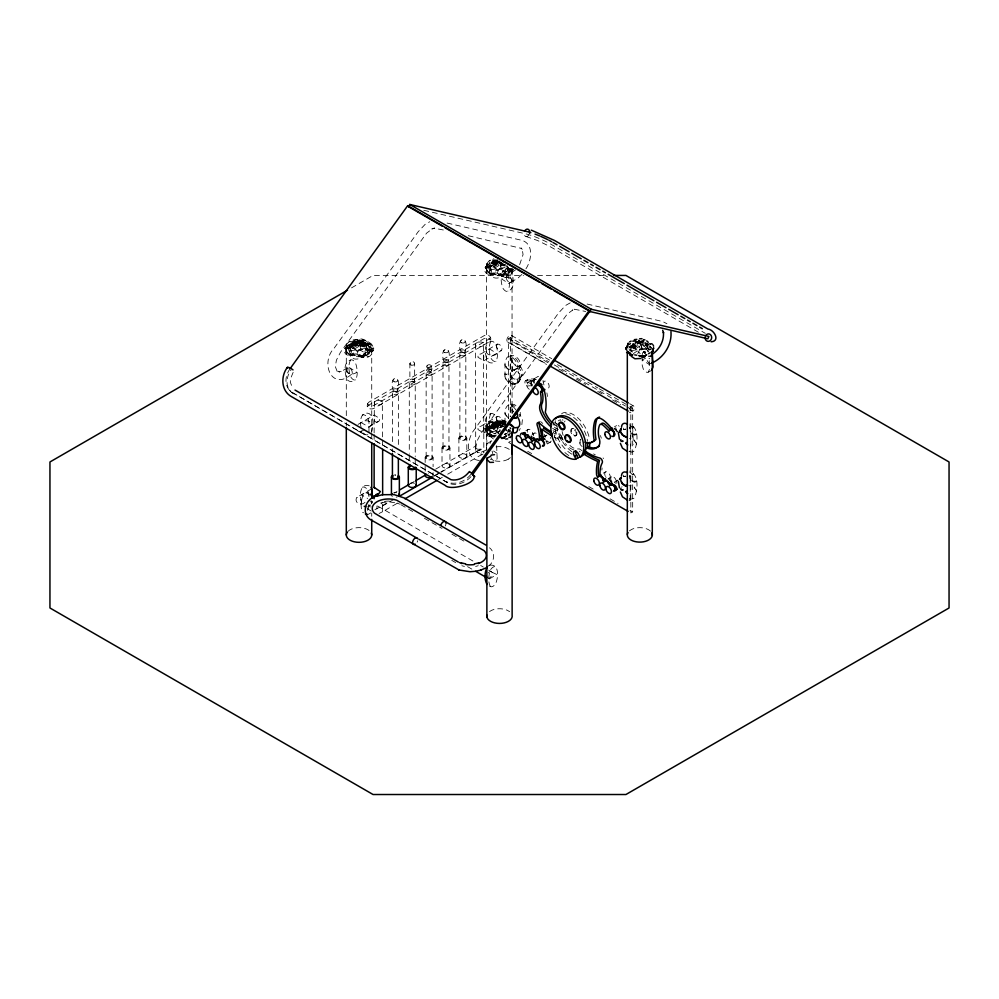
<?xml version="1.0" encoding="UTF-8"?>
<svg xmlns="http://www.w3.org/2000/svg" width="999" height="999" viewBox="0 0 999 999"><rect width="100%" height="100%" fill="white"/><g stroke="black" fill="none" stroke-linecap="round" stroke-linejoin="round"><path stroke-width="0.75" stroke-dasharray="5 3.75" d="M504.97 376.848L505.019 361.838L506.768 357.817A16.259 5.632 -43.7 0 0 507.692 356.918A11.613 2.448 -30.6 0 0 508.616 356.293L513.036 357.967A8.442 4.87 60 0 1 517.669 367.108L517.882 368.756A8.442 4.87 60 0 1 518.194 378.683L514.16 379.083L510.164 376.248L510.526 375.462L510.864 376.873M505.019 423.151L504.97 412.949L506.58 416.62L508.691 417.832M510.214 380.207L510.864 379.408A16.708 16.234 38.5 0 0 511.388 378.234L512.262 368.169L511.413 355.632A16.259 1.523 -6.3 0 0 510.864 355.544A11.613 0.699 -18.3 0 1 510.214 355.819L510.214 380.207L513.536 383.117A8.442 4.87 60 0 0 519.28 379.295L520.342 376.261L517.969 371.628L518.456 372.952M512.137 409.178L511.413 404.295A16.259 1.523 -6.3 0 0 510.864 404.208A11.613 0.699 -18.3 0 1 510.214 404.483L510.214 416.67M357.517 341.745L345.704 348.751C345.554 339.473 358.366 336.813 364.373 342.445L363.524 341.995A13.449 7.755 60.1 0 0 357.018 342.083L352.098 340.984C353.933 339.897 358.291 345.254 356.456 342.782M497.839 260.727L486.026 267.732C485.976 263.212 489.41 259.415 493.881 258.729M629.358 451.248L631.331 452.085L633.591 451.523A16.708 4.858 -45.8 0 1 634.515 450.574C637.762 442.42 639.323 428.434 629.845 423.976M629.358 498.289L631.331 499.125L633.591 498.563A16.708 4.858 -45.8 0 1 634.515 497.627C637.724 489.46 639.348 475.474 629.845 471.016M512.137 361.738L512.137 360.602M512.137 410.402L512.137 409.278L512.262 415.646M636.176 443.281L635.689 442.432M636.176 490.334L635.689 489.473M517.569 368.331C516.421 369.53 508.041 370.392 511.95 369.655M519.168 378.446L519.792 378.209A8.442 4.87 60 0 0 519.48 368.294L519.28 366.645A8.442 4.87 60 0 0 514.647 357.505L510.214 355.819M512.1 361.526L514.123 364.073L518.444 366.421C519.642 363.424 520.604 369.955 520.404 366.383C521.166 361.101 516.57 354.62 510.864 355.544L511.351 355.432M519.38 414.485C520.979 417.37 519.967 415.222 520.304 411.963M506.605 374.4C507.604 372.664 507.18 375.587 505.107 373.976M347.964 347.427C352.759 348.988 358.728 338.911 353.609 346.915C352.147 350.199 342.994 346.94 347.802 347.789M488.286 266.421C493.081 267.982 499.05 257.892 493.918 265.909C492.457 269.181 483.316 265.921 488.124 266.783M486.513 428.459L487.987 424.288L486.188 429.857L497.502 423.201A13.449 7.755 60.1 0 1 504.008 423.101L504.857 423.551C499.375 418.419 487.037 419.992 486.488 428.571C489.535 430.744 494.168 429.295 495.654 425.936C497.727 421.466 491.708 431.356 488.449 428.546L489.51 428.908L485.989 428.583L484.777 431.868L486.525 435.327L489.522 436.451L491.233 435.352L491.795 432.055L488.536 428.309A11.626 6.706 0 0 1 494.468 424.475L497.34 423.926A11.626 6.706 0 0 1 503.346 424.188M369.193 505.619L368.094 509.365A5.37 3.047 -60.7 0 1 367.32 510.526M514.198 370.479C515.709 369.742 513.748 370.442 512.1 370.392M630.456 438.861C631.68 438.486 630.681 438.324 629.382 438.736M634.715 441.321L634.228 439.997L635.689 442.457M630.456 485.901C631.68 485.526 630.681 485.377 629.382 485.789M634.677 488.336L634.228 487.05L635.689 489.498M489.985 443.519L491.033 441.096A5.37 2.922 62.7 0 1 491.77 440.884M642.182 354.695L642.657 352.809L645.816 350.936M349.076 347.39C344.043 344.917 342.545 353.246 347.103 354.957C352.098 357.255 352.872 348.376 347.902 347.827M489.398 266.383C484.365 263.898 482.854 272.228 487.425 273.938C492.42 276.248 493.194 267.357 488.224 266.82M629.832 347.702L636.026 344.23L633.653 346.341L630.781 347.128M368.968 504.383L368.444 506.293M372.252 502.372L372.365 501.461M488.386 428.933L485.976 428.596L485.239 429.52M636.313 434.677L636.301 433.541M636.313 481.718L636.301 480.594M361.576 355.806L355.369 353.783L349.625 354.857C353.072 362.038 361.313 358.803 365.934 354.82L361.463 357.48L361.014 356.568A13.449 7.755 60.1 0 0 354.508 348.926L353.658 348.401C355.394 344.081 360.651 338.536 365.372 342.669A13.449 7.755 60.1 0 1 371.878 350.299C373.439 357.929 363.249 359.353 358.029 355.694L363.823 357.255L363.986 356.243A13.449 2.86 -81.2 0 1 366.383 347.24L366.683 346.541C363.286 342.27 356.131 339.697 351.873 344.23L351.561 344.942A13.449 2.86 -81.2 0 0 349.163 353.946L349.001 354.945L352.098 354.82L349.525 354.87L346.503 351.198L349.5 354.857M495.954 262.387L495.866 260.989L491.883 263.923A13.449 2.86 -81.2 0 0 489.485 272.927L489.323 273.938L492.42 273.813L489.835 273.863L486.825 270.18L489.822 273.838M491.883 263.923L506.693 266.221A13.449 2.86 -81.2 0 0 504.308 275.237L504.133 276.236L498.351 274.688M507.904 425.586L494.53 423.514A13.449 2.86 -81.2 0 0 492.132 424.787L491.833 425.412C495.404 422.115 501.111 422.115 504.645 425.437C501.336 422.44 495.566 421.853 492.357 425.337L492.045 426.049A13.449 2.86 -81.2 0 0 489.647 435.052L489.485 436.063L492.582 435.926L490.147 435.989L494.405 439.922M515.771 409.877A8.442 4.87 60 0 0 513.036 406.63L508.616 404.957A11.613 2.448 -30.6 0 1 507.692 405.582A16.259 5.632 -43.7 0 1 506.768 406.481L505.219 409.378L504.97 412.862M367.482 403.883L368.681 402.285L483.928 335.801C488.012 332.754 493.581 338.274 489.298 341.795L374.051 408.279C370.991 410.177 365.684 408.279 367.482 403.883L369.343 405.806L374.051 405.382L489.298 338.911L490.497 337.312M367.482 406.78L368.681 405.169L483.928 338.698L488.636 338.274L490.497 340.197M358.067 424.4L374.15 415.122L379.957 418.581L379.121 421.016L366.059 428.683M483.828 360.751L501.248 350.699C503.546 348.401 500.299 343.456 497.265 344.106L478.009 355.731L478.009 357.305L483.828 360.751L483.241 359.89C484.69 357.38 483.666 351.998 479.857 354.146M483.828 433.017L501.248 422.964C503.546 420.654 500.299 415.721 497.265 416.371L478.009 427.997L478.009 429.558L483.841 432.942L483.241 432.155C484.69 429.645 483.666 424.263 479.857 426.411M417.732 540.696L417.557 541.283A3.771 2.185 -60 0 1 417.132 542.17M366.833 346.004C364.672 351.074 374.275 354.782 373.738 348.077C371.965 341.458 362.712 338.948 356.855 341.034L358.004 340.884A13.449 10.614 -24.8 0 1 366.92 343.381L371.528 344.168M647.627 345.904L648.139 349.425M355.681 343.044L354.283 345.417L349.987 347.215M362.35 355.794L365.159 352.51L370.055 351.273M496.003 262.038L494.605 264.398L490.297 266.209M502.672 274.775L505.482 271.491L510.377 270.254M488.274 429.008L491.783 432.155L491.433 434.927L490.047 436.039L486.988 432.305M496.166 424.15L494.767 426.523L490.472 428.334M643.656 342.994A11.626 6.706 0 0 1 646.365 343.781L648.314 344.792L647.514 347.802L649.362 350L647.527 347.902M510.926 268.906L510.302 270.629A11.626 6.706 0 0 1 504.37 274.45L501.486 275A11.626 6.706 0 0 1 492.782 273.951L490.834 272.939L491.633 269.93L488.111 266.883L488.374 266.184A11.626 6.706 0 0 1 494.305 262.362L497.177 261.813A11.626 6.706 0 0 1 500.212 261.713M374.126 432.867L374.375 401.923A4.558 2.635 0 0 1 376.598 400.487L379.857 400.324A4.008 2.31 0 0 1 382.267 401.536L382.642 438.536M382.642 402.784L382.405 403.421A4.558 2.635 0 0 1 380.182 404.857L376.91 405.02A4.008 2.31 0 0 1 374.513 403.808L374.126 402.56M397.003 503.421L382.33 511.888L382.642 502.285M447.689 474.188L481.031 454.957L481.031 449.175L478.109 449.263A4.008 2.31 0 0 1 475.699 448.052L475.574 343.556A4.558 2.635 0 0 1 477.784 342.108L481.056 341.945A4.008 2.31 0 0 1 483.466 343.169L483.841 452.797M483.841 344.405L483.591 345.042A4.558 2.635 0 0 1 481.381 346.491L478.109 346.653A4.008 2.31 0 0 1 475.699 345.442L475.324 344.193M475.324 446.803L475.636 446.091L475.636 451.86L440.959 471.865M502.497 263.561L502.01 264.398L501.698 263.349M520.242 428.459L519.28 430.482M521.853 424.637L522.415 419.505L520.117 414.81M504.97 365.422L504.97 364.285M630.556 350.786A13.449 2.86 -81.2 0 1 632.355 344.842L632.667 344.143M356.893 353.971L361.139 344.867M497.215 272.952L501.461 263.861M497.914 433.941L501.623 425.974M637.687 353.883L641.932 344.78M352.972 342.02C357.505 336.913 366.521 338.099 368.868 344.705L354.046 342.407A13.449 2.86 -81.2 0 0 351.648 343.681L351.348 344.305C355.744 340.047 363.099 341.583 366.158 346.616L366.471 345.979A13.449 2.86 -81.2 0 1 368.868 344.705L367.495 342.47M361.438 430.831C360.077 433.479 356.818 430.444 356.268 428.583M502.01 262.575L494.368 261.388A13.449 2.86 -81.2 0 0 491.97 262.662L491.658 263.299L496.778 260.826M519.655 264.635L523.064 254.583L522.19 249.188L522.602 249.837L521.091 247.977L521.715 248.489L467.744 235.577M525.949 268.793C531.505 260.527 534.103 244.268 522.127 240.397L445.129 222.602M293.132 372.377L290.459 378.971L290.309 382.305L292.707 388.124M635.951 345.666L634.452 348.314L635.302 348.838A13.449 7.755 60.1 0 1 640.172 353.746M370.379 343.756C368.594 342.22 366.258 347.352 367.52 344.88C363.574 348.614 373.813 355.169 372.877 347.902L371.478 352.51L366.92 343.381M506.918 265.647C506.568 268.244 512.125 272.552 512.824 268.781L511.8 271.491L510.801 270.092M371.416 432.192C373.414 426.573 374.538 417.782 369.243 413.648C360.714 410.414 359.278 422.053 361.263 427.884M636.026 345.754L634.303 348.614L633.466 348.164A13.449 7.755 60.1 0 0 629.208 347.315M362.824 341.346C360.302 342.282 358.466 340.647 357.23 341.258L356.069 341.471A13.449 10.614 -24.8 0 0 347.153 346.703L344.755 348.414M503.309 422.452L499.438 423.052L500.936 427.734L498.576 421.678L496.553 422.577A13.449 10.614 -24.8 0 0 487.637 427.822L486.638 428.546M647.814 345.329L648.301 344.68M635.789 345.154L632.966 347.802L629.158 348.326M345.167 347.902L350.661 343.032L357.679 340.522M485.077 267.407L489.935 262.675L496.753 259.74M485.651 429.008L491.146 424.138L498.164 421.628M372.527 351.361L373.276 350.424M485.477 266.895L487.475 265.697A13.449 10.614 -24.8 0 1 496.391 260.452L497.552 260.24M506.918 265.709C506.418 268.781 510.739 272.727 513.199 269.905M513.598 269.405L512.849 270.342M370.879 351.948A13.449 10.614 -24.8 0 0 361.963 349.45L360.801 349.588L358.953 341.945L361.176 349.812L360.027 350.037A13.449 10.614 -24.8 0 0 351.111 355.269L350.512 356.019C348.938 353.983 354.195 349.088 347.789 347.902L348.052 347.202A11.626 6.706 0 0 1 353.983 343.369L356.855 342.819A11.626 6.706 0 0 1 365.572 343.881L367.832 345.042A11.626 6.706 0 0 1 370.604 349.925L369.98 351.636A11.626 6.706 0 0 1 364.048 355.469L361.176 356.006A11.626 6.706 0 0 1 352.46 354.957L350.512 353.946L351.011 353.371L350.537 353.821M486.476 267.332A13.449 7.755 60.1 0 1 492.982 267.233L493.831 267.682L499.263 260.939L501.498 268.806L500.349 269.018A13.449 10.614 -24.8 0 0 491.433 274.25L490.834 275C487.962 274.313 492.657 272.053 490.846 272.814M499.488 431.393A13.449 10.614 -24.8 0 0 491.595 436.376L490.996 437.125L487.012 432.292M371.878 351.386L369.006 351.898L370.067 351.398M512.2 270.379L512.2 269.293A13.449 7.755 60.1 0 0 511.7 268.356M382.405 506.031L394.33 499.188M382.405 511.813L379.121 513.474M475.636 451.86L477.784 450.499L481.056 450.337A4.008 2.31 0 0 1 483.466 451.56L483.791 452.16M519.38 365.821C517.932 368.082 514.085 365.135 513.723 363.211L513.074 362.175M636.176 434.415C633.291 437.312 627.597 429.32 630.481 431.818M636.176 481.456C633.828 484.827 626.835 475.499 630.481 478.858M370.766 512.912L368.319 514.323M491.021 434.927L491.508 434.44L490.996 435.064L492.944 436.063A11.626 6.706 0 0 0 495.654 436.863M350.549 359.99C347.964 364.598 348.801 371.541 350.549 376.586A5.37 2.922 62.7 0 0 355.607 379.857C358.191 375.249 357.342 368.294 355.607 363.261A5.37 2.922 62.7 0 0 350.549 359.99C342.869 362.375 344.967 372.565 346.528 378.596C348.151 382.217 352.872 382.38 355.607 379.857M502.747 271.353C500.162 275.961 501.011 282.904 502.747 287.949A5.37 2.922 62.7 0 0 507.804 291.209C515.484 288.836 513.374 278.646 511.813 272.602C510.202 268.993 505.482 268.818 502.747 271.353A5.37 2.922 62.7 0 1 507.804 274.625C509.552 279.658 510.389 286.613 507.804 291.209M490.871 341.433C488.286 346.041 489.123 352.984 490.871 358.029A5.37 2.922 62.7 0 0 495.929 361.288C498.513 356.693 497.664 349.737 495.929 344.705A5.37 2.922 62.7 0 0 490.871 341.433C483.191 343.806 485.289 353.996 486.85 360.04C488.474 363.648 493.194 363.823 495.929 361.288M490.871 413.623C488.286 418.219 489.123 425.174 490.871 430.207A5.37 2.922 62.7 0 0 495.929 433.479C498.513 428.871 497.664 421.928 495.929 416.883A5.37 2.922 62.7 0 0 490.871 413.623C483.191 415.996 485.289 426.186 486.85 432.23C488.474 435.839 493.194 436.014 495.929 433.479M642.182 355.994L642.182 365.097L643.219 368.868A5.37 2.922 62.7 0 0 648.276 372.14L649.325 369.717L649.213 358.104M516.495 269.193L507.03 275.799M521.878 274.425L518.081 278.009L510.801 282.342M369.243 485.826C359.278 482.717 358.966 497.614 362.387 503.808A5.37 3.147 59.2 0 0 363.186 504.945M497.34 261.076L492.407 259.965M497.502 423.201L494.493 422.427M488.024 566.171C494.655 562.674 495.504 552.484 489.572 547.802M362.088 339.573C377.46 343.668 358.554 351.136 355.382 341.958L354.046 342.407M647.876 345.042L645.916 346.004M370.816 504.932L367.832 506.855A5.37 3.147 59.2 0 1 367.033 507.105M497.265 344.106C494.98 346.403 498.226 351.348 501.248 350.699M371.466 488.936L356.718 497.44C353.571 503.121 362.375 507.192 366.059 500.936M360.701 504.033C362.999 501.735 359.752 496.79 356.718 497.44M497.265 416.371C494.98 418.668 498.226 423.613 501.248 422.964M519.792 378.209C523.913 375.474 522.989 369.368 520.067 366.096M517.682 383.316L520.242 379.795L520.342 376.261M508.341 459.153L510.339 457.642M494.33 260.302L495.779 260.914L494.368 261.388M494.53 423.514C497.04 421.928 498.476 428.059 502.06 427.422M519.168 367.857L519.842 367.407M519.168 416.521L519.842 416.071M561.55 413.848L562.862 412.962A23.239 13.424 60 0 1 589.572 439.735M493.294 261.014L495.092 259.815M493.456 423.126C496.753 419.955 502.247 418.556 506.081 421.578M629.432 530.844L631.605 529.433A12.512 7.23 0 0 1 651.061 531.718M645.591 352.772L644.555 353.421L645.579 352.659L639.81 349.325M355.544 341.87L360.002 339.672M496.028 422.977L500.487 420.779M501.885 274.787L495.691 272.777L489.947 273.851C493.394 281.031 501.635 277.797 506.256 273.801L501.785 276.461L501.336 275.549A13.449 7.755 60.1 0 0 494.817 267.919L493.981 267.382L495.529 264.648L499.313 260.964A12.712 7.343 0 0 0 486.675 267.757A12.712 7.343 0 0 0 497.115 275.637A12.712 7.343 0 0 0 511.613 270.317M489.323 578.945L496.803 574.487L492.732 572.589L489.385 573.139M358.953 341.945L353.509 348.701L352.659 348.251A13.449 7.755 60.1 0 0 346.154 348.351M351.523 287.862L373.064 275.437L523.551 275.437M367.694 353.796L369.268 352.909M508.016 272.777L509.59 271.89M347.714 367.782L341.096 371.503L341.72 371.291L338.973 371.878L339.735 371.903L336.238 370.529L337.275 371.703L335.327 366.645L336.401 360.189L340.459 352.285L426.598 233.142L432.467 228.759L431.855 228.958L434.652 228.159L433.903 228.134L445.229 230.369M351.486 374.313C331.356 391.546 320.105 362.425 334.166 348.176L418.144 231.78L425.149 224.338L429.732 221.766M508.616 418.668L508.616 338.561L510.439 337.512L550.736 360.776M360.701 431.768L364.722 429.458M532.205 385.889A42.77 24.7 60 0 0 527.385 386.026A2.985 1.723 60 0 1 525.099 383.354A2.985 1.723 60 0 1 525.636 380.769L527.46 379.72A29.67 17.133 60 0 1 536.226 379.632M527.422 382.642L531.643 380.207M534.09 378.796L538.299 376.361A3.971 2.298 60 0 0 537.512 378.221M531.955 381.181L534.49 379.72M394.28 493.019L396.94 491.483M410.289 483.791L414.285 481.481M435.626 469.168L475.636 446.091M374.9 509.74A4.558 2.635 0 0 1 376.598 508.878L390.272 501.111M434.29 475.711L439.622 472.639M434.353 476.098L439.685 473.026M441.021 472.252L481.031 449.175M485.901 450.212L479.458 452.984L480.219 453.009L476.723 451.635L477.759 452.809L475.811 447.752L476.885 441.296L480.944 433.391L567.082 314.248L572.951 309.865L572.34 310.065L575.137 309.265L574.388 309.24L585.714 311.476M438.349 479.57L442.357 477.26M525.924 430.694L528.034 429.47M510.439 441.333L508.616 442.382L511.301 443.931M532.067 434.34L534.178 433.116M558.229 420.904L560.327 419.692A3.971 2.298 60 0 0 560.914 420.542M544.28 436.501L546.378 435.289M552.597 428.221A24.987 14.423 60 0 0 556.206 430.557L557.405 431.118L559.228 430.07L558.029 429.508A24.987 14.423 60 0 1 554.42 427.16M571.528 429.033L572.227 428.621M547.277 443.943L550.437 442.12M575.499 435.914L576.198 435.502M630.844 409.128L632.667 408.079L632.667 511.888L630.844 512.949L630.844 409.128L626.81 406.805M580.169 439.772L580.869 439.373A3.971 2.298 60 0 0 582.13 445.517M614.46 426.81L616.57 425.599M603.371 473.126L605.469 471.915M608.366 478.621L611.525 476.798M614.41 482.117L617.569 480.294M352.659 348.251L363.524 341.995M492.982 267.233L499.887 263.261M354.508 348.926L365.372 342.669M494.817 267.919L504.62 262.275M501.336 275.549L512.2 269.293M361.014 356.568L371.878 350.299M629.145 346.94L635.664 343.181M487.137 429.108L498.002 422.852M633.466 348.164L637.762 345.691M486.638 429.458A13.449 7.755 60.1 0 1 493.144 429.358L504.008 423.101M635.302 348.838L639.26 346.553M505.007 423.251C500.312 420.092 495.879 425.649 494.143 429.508L494.992 430.032L505.856 423.776M359.003 341.908L357.829 340.484M489.485 611.563L491.858 610.214A12.712 7.343 0 0 1 507.342 610.302L509.665 611.675M505.569 421.953L500.824 421.366L497.34 422.14L498.489 422.003A13.449 10.614 -24.8 0 1 505.956 423.476M368.406 343.981L362.662 345.13L357.792 343.806M647.689 344.73L645.579 344.905M518.194 378.683L517.669 379.77A8.442 4.87 60 0 1 511.925 383.591L507.692 380.781A16.708 8.879 54.1 0 1 506.768 380.444L504.97 376.948M491.033 441.096L486.85 444.006L486.238 450.149M648.276 372.14L650.873 370.804M630.232 500.112L630.232 475.162M630.232 426.498L630.531 451.298L629.894 451.573A16.708 2.498 -8.6 0 1 629.37 451.473M489.085 260.951L490.646 260.202M348.763 341.97L350.324 341.221M489.248 423.077L490.809 422.327M368.419 506.555L369.131 506.218M495.866 423.064L492.569 422.09M378.009 421.778C374.662 423.851 373.089 418.618 374.725 415.984L374.15 415.122M645.516 358.266L642.182 359.89L649.325 364.523M516.683 368.768L515.097 369.343M505.219 378.359L509.502 383.653L514.885 384.24M516.083 383.791L514.048 384.565M516.67 379.258L517.332 379.008M625.661 429.258L623.401 429.545L625.649 429.058M625.661 476.298L623.401 476.585L625.649 476.111M489.585 565.247C499.388 563.523 498.501 577.272 495.704 583.441A5.37 3.047 -60.7 0 1 490.422 586.588L487.924 585.189M570.217 302.872L565.634 305.444L558.628 312.887L474.65 429.283C467.17 437.799 464.048 459.153 479.408 460.514M508.366 270.604L504.083 272.502L502.809 275.824C506.268 281.693 516.033 269.455 510.851 271.154L512.325 270.367L509.328 270.891L510.389 270.392M368.044 351.611L362.799 354.533L362.487 356.83L363.386 357.492M511.351 404.096L514.31 404.508L517.819 407.068M510.214 404.483L514.647 406.168A8.442 4.87 60 0 1 516.108 407.629M381.019 502.797L388.561 501.748L397.54 503.134M481.031 454.957L481.381 454.882A4.558 2.635 0 0 0 483.079 454.021M491.446 273.251L495.691 272.864L500.561 274.026M366.908 344.568L360.577 344.805L356.468 342.894M351.124 354.27L355.369 353.883L360.239 355.032M645.579 344.892L647.702 344.48M491.608 435.377L497.377 435.077M633.354 353.721A13.449 10.614 -24.8 0 1 640.821 349.937L641.982 349.725L641.246 346.528L641.608 349.5L642.757 349.363A13.449 10.614 -24.8 0 1 646.74 349.563M505.444 265.085L499.225 264.473L495.866 260.989M490.172 435.989L497.377 435.177M491.458 269.618L507.217 267.195M351.136 350.637L366.895 348.201M631.93 350.537L647.702 348.114M491.62 431.743L499.5 430.532M500.362 275.137C506.743 277.472 499.175 273.988 501.885 274.925M362.487 356.83L360.951 355.394L361.563 355.931M511.188 270.929A13.449 10.614 -24.8 0 0 502.285 268.431L501.123 268.581L499.762 261.863M630.844 412.649L630.419 412.687A3.771 2.185 -60 0 1 629.445 412.125M537.512 275.437L607.317 275.437M488.299 266.308L489.41 266.333M347.977 347.315L349.088 347.352M629.195 451.236L630.531 451.298M629.195 499.9L630.531 499.962M503.146 426.236L496.953 424.001L497.589 424.937L495.929 423.126M503.146 426.161L498.276 424.912M494.243 273.976L496.266 274.288M353.921 354.995L355.944 355.294M494.405 436.101L495.879 436.326M493.768 260.914L499.925 261.875M491.97 262.662L505.444 264.76M489.485 272.927L504.308 275.237M645.354 343.943L648.314 343.856M635.376 344.043L632.142 344.218A11.626 6.706 0 0 1 634.777 343.281M632.355 344.842L635.052 345.267M353.446 341.933L368.269 344.23M351.648 343.681L366.471 345.979M351.561 344.942L366.383 347.24M349.163 353.946L363.986 356.243M493.931 423.039L506.006 424.912M492.132 424.787L505.606 426.885M492.045 426.049L500.998 427.435L498.489 422.003M489.647 435.052L495.392 435.951M502.572 420.679L506.418 422.09M423.826 210.302L526.361 234.003A19.868 2.822 24.2 0 1 551.91 244.767L705.319 333.341M587.125 304.058L662.612 321.503L666.945 323.726M526.011 236.501L537.737 240.572L550.437 246.79L698.376 332.205M635.651 434.19L634.677 434.003L634.702 434.802L630.481 432.367M635.651 481.243L634.677 481.043L634.702 481.843L630.481 479.408M397.14 503.046L399.612 504.133M573.888 449.975L570.966 448.663A15.897 9.178 60 0 1 565.384 443.568M562.874 439.41L554.108 434.927M513.723 411.875L512.1 410.189M648.988 358.379L649.675 358.716M510.564 269.93L507.042 266.87M370.242 350.936L366.72 347.889M493.144 429.358L493.993 429.807C493.181 426.198 501.123 424.575 498.838 421.878L498.314 421.59M554.033 436.975L561.7 440.746L558.079 434.952A59.715 34.478 60 0 1 552.934 432.654M371.303 494.905L366.121 492.819L361.263 494.88L367.682 498.476M369.193 500.424L372.252 502.235M498.114 262.787L502.984 264.111L496.79 261.888M511.413 335.414L551.71 358.678M629.607 403.658L633.641 405.981A3.771 2.185 -60 0 1 633.091 411.151L629.982 410.04M557.454 364.647L597.739 387.912M599.088 388.686L628.633 405.744M629.982 406.518L632.667 408.079M508.616 338.561L548.913 361.825M554.283 364.922L625.461 406.031M548.051 362.737L510.864 340.584A3.771 2.185 -60 0 0 511.575 335.527A3.771 2.185 -60 0 0 507.48 337.887A3.771 2.185 -60 0 0 508.191 342.12L547.564 364.573M558.791 368.943L566.858 373.601M576.248 379.021L585.651 384.453M597.739 391.433L603.121 394.53M612.512 399.962L620.579 404.607M507.642 341.958L546.59 364.448M527.709 451.298L531.693 453.596M588.823 486.575L594.143 489.647M610.077 498.851L618.056 503.459M630.007 510.364L632.667 511.888M290.085 368.681A19.868 15.972 -43 0 0 292.632 392.744L447.09 482.43A19.868 15.972 -43 0 0 471.016 476.61M292.632 392.744L447.09 482.43M400.836 504.682L412.637 511.488M424.425 518.294L441.458 528.134A3.771 2.185 -60 0 0 442.008 528.296M451.935 534.178L466.346 542.507M377.672 506.031L473.988 561.638M480.681 565.496L483.354 567.045M488.711 570.129L491.383 571.678M371.228 511.026L367.207 508.703A3.771 2.185 -60 0 0 370.991 506.518M467.544 566.633L472.889 569.717M451.76 560.352L455.694 562.612M499.338 268.406L505.094 271.74M359.016 349.413L364.785 352.747M493.556 451.024L497.14 453.334M629.57 424.962L632.667 427.759A11.613 8.404 46.1 0 1 633.591 427.659A16.259 8.516 49.5 0 1 634.515 427.947L636.063 430.07M629.57 472.003L632.667 474.812A11.613 8.404 46.1 0 1 633.591 474.7A16.259 8.516 49.5 0 1 634.515 474.987L636.063 477.11M581.98 450.649L579.582 448.963L575.711 448.926L572.802 447.614A15.897 9.178 60 0 1 569.905 445.429M502.809 275.824L503.708 276.473M508.791 418.593L505.631 414.685M508.079 431.218L509.502 432.317M645.854 345.03L647.489 346.441L647.177 347.153A13.449 2.86 -81.2 0 0 646.365 349.4M490.422 586.588C487.737 582.03 488.586 574.987 490.422 569.992A5.37 3.047 -60.7 0 1 495.704 566.845M496.778 261.775L497.427 262.812L495.766 261.001M505.631 366.009L506.58 367.957L510.789 370.379L507.692 369.081L505.107 365.11M289.385 390.097L290.434 391.221M508.616 429.333L509.952 430.819A2.473 1.948 -24.8 0 1 508.354 429.682M645.029 344.318L646.965 346.516L647.277 345.891A13.449 2.86 -81.2 0 1 648.089 344.667M562.287 437.949L559.902 433.903A59.715 34.478 60 0 1 553.034 430.669M648.838 345.716L650.674 349.7M641.321 346.241L642.757 349.363M638.948 345.866L640.821 349.937M628.958 348.776L630.182 351.436M498.851 261.001L502.285 268.431M496.391 260.452L500.349 269.018M487.475 265.697L491.433 274.25M509.752 429.57L510.976 432.217M496.553 422.577L500.511 431.143M487.637 427.822L491.595 436.376M358.004 340.884L361.963 349.45M356.069 341.471L360.027 350.037M347.153 346.703L351.111 355.269M513.074 410.839L513.498 411.788M485.714 429.82L486.188 430.931M345.229 348.713L345.704 349.825M372.352 345.042L372.789 346.303M496.653 445.641L497.14 458.541L496.091 460.964A5.37 2.922 62.7 0 1 494.48 461.063M600.561 435.539L600.761 436.526A10.015 5.782 60 0 1 601.298 438.211M557.005 427.909L557.405 431.118M369.193 495.229L368.094 492.782A5.37 3.047 -60.7 0 0 362.812 495.916C360.976 500.911 360.139 507.954 362.812 512.512A5.37 3.047 -60.7 0 0 363.586 512.749M623.601 428.134L623.713 429.47M623.601 475.174L623.713 476.511M382.642 505.394L382.267 504.145A4.008 2.31 0 0 0 380.856 503.196M496.028 423.114L496.116 424.5M355.544 342.008L355.632 343.394M501.86 425.462L502.185 426.523L502.847 421.491A16.821 3.571 -81.2 0 0 499.5 423.788M361.376 344.355L361.7 345.417L362.362 340.384A16.821 3.571 -81.2 0 0 359.016 342.682A16.821 13.274 -24.8 0 0 346.591 349.463L346.191 349.962A2.473 1.948 -24.8 0 0 346.953 353.134A2.473 1.948 -24.8 0 0 350.249 350.774M632.667 426.723L633.366 444.243M636.313 442.944L636.313 444.355M636.313 489.997L636.313 491.408M512.137 370.005L512.137 371.416M512.05 269.967L512.05 413.424M510.439 337.512L510.439 416.533M504.97 373.688L504.97 375.1M504.97 422.352L504.97 423.776M486.875 431.418L486.875 450.124M486.625 268.394L486.625 449.275M466.82 438.324A3.971 2.298 0 0 1 460.639 440.072A3.971 2.298 0 0 1 461.101 436.101A3.971 2.298 0 0 1 466.82 438.324L466.82 456.168A3.971 2.298 0 0 1 460.639 457.917A3.971 2.298 0 0 1 461.101 453.946A3.971 2.298 0 0 1 466.82 456.168M465.821 354.245A2.985 1.723 0 0 1 461.163 355.519A2.985 1.723 0 0 1 461.575 352.56A2.985 1.723 0 0 1 465.821 354.245L465.821 438.299A2.985 1.723 0 0 1 461.163 439.585A2.985 1.723 0 0 1 461.575 436.613A2.985 1.723 0 0 1 465.821 438.299M465.234 351.223A2.385 1.374 0 0 0 461.663 350.025A2.385 1.374 0 0 0 461.663 352.41A2.385 1.374 0 0 0 465.234 351.223C469.767 335.464 455.944 335.452 460.477 351.211M459.89 353.971L459.89 438.024M458.891 438.012L458.891 455.856M449.95 448.052A3.971 2.298 0 0 1 443.768 449.8A3.971 2.298 0 0 1 444.243 445.841A3.971 2.298 0 0 1 449.95 448.052L449.95 465.896A3.971 2.298 0 0 1 443.768 467.644A3.971 2.298 0 0 1 444.243 463.673A3.971 2.298 0 0 1 449.95 465.896M448.963 363.973A2.985 1.723 0 0 1 444.293 365.259A2.985 1.723 0 0 1 444.705 362.287A2.985 1.723 0 0 1 448.963 363.973L448.963 448.027A2.985 1.723 0 0 1 444.293 449.313A2.985 1.723 0 0 1 444.705 446.341A2.985 1.723 0 0 1 448.963 448.027M448.376 360.951A2.385 1.374 0 0 0 444.792 359.752A2.385 1.374 0 0 0 444.792 362.137A2.385 1.374 0 0 0 448.376 360.951C452.897 345.192 439.085 345.179 443.606 360.951M443.019 363.698L443.019 447.752M442.02 447.739L442.02 465.584M433.091 457.779A3.971 2.298 0 0 1 426.91 459.528A3.971 2.298 0 0 1 427.372 455.569A3.971 2.298 0 0 1 433.091 457.779L433.091 466.695M433.091 472.652L433.091 475.624A3.971 2.298 0 0 0 428.359 473.214M432.092 373.701A2.985 1.723 0 0 1 427.435 374.987A2.985 1.723 0 0 1 427.847 372.015A2.985 1.723 0 0 1 432.092 373.701L432.092 457.767A2.985 1.723 0 0 1 427.435 459.041A2.985 1.723 0 0 1 427.847 456.068A2.985 1.723 0 0 1 432.092 457.767M431.506 370.679A2.385 1.374 0 0 0 427.934 369.48A2.385 1.374 0 0 0 427.934 371.865A2.385 1.374 0 0 0 431.506 370.679C434.49 362.712 423.751 362.712 426.735 370.679M426.148 373.426L426.148 457.492M425.162 457.467L425.162 472.34M415.234 383.429A2.985 1.723 0 0 1 410.564 384.715A2.985 1.723 0 0 1 410.976 381.743A2.985 1.723 0 0 1 415.234 383.429L415.234 456.593M415.234 458.154L415.234 464.373M414.647 380.407A2.385 1.374 0 0 0 411.064 379.208A2.385 1.374 0 0 0 411.064 381.593A2.385 1.374 0 0 0 414.647 380.407L414.647 363.861C414.747 360.789 409.765 360.789 409.877 363.861L409.877 380.407M409.29 383.154L409.29 453.209M409.29 454.757L409.29 462.549M398.364 393.156A2.985 1.723 0 0 1 393.706 394.443A2.985 1.723 0 0 1 394.118 391.471A2.985 1.723 0 0 1 398.364 393.156L398.364 447.639M397.777 390.134A2.385 1.374 0 0 0 394.205 388.936A2.385 1.374 0 0 0 394.193 391.321A2.385 1.374 0 0 0 397.777 390.134C402.297 374.375 388.486 374.363 393.007 390.134M392.42 392.882L392.42 442.694M392.42 448.926L392.42 452.035M382.642 440.097L382.642 446.316M376.935 505.906L376.935 508.803M374.126 434.428L374.126 442.232M371.728 349.425L371.728 432.067M371.728 433.628L371.728 441.421M371.728 500.674L371.728 503.796M371.728 513.149L371.728 516.271M368.968 432.205L368.968 421.803L367.832 418.069A5.37 3.147 59.2 0 0 362.387 415.022M368.968 496.59L367.832 490.259A5.37 3.147 59.2 0 0 362.387 487.212M346.303 349.413L346.303 416.458M346.303 422.702L346.303 425.811M494.517 437.275A12.712 7.343 0 0 1 489.485 425.999L491.858 424.662A12.712 7.343 0 0 1 504.483 423.776M348.014 531.306A12.712 7.343 0 0 1 359.028 527.634A12.712 7.343 0 0 1 370.03 531.306M508.316 459.153A12.712 7.343 0 0 1 490.347 459.153M496.053 446.878A12.712 7.343 0 0 1 510.352 450.299M563.099 440.122A15.897 9.178 60 0 1 560.302 432.617M611.713 482.192A27.223 15.722 60 0 1 610.426 481.393M601.885 470.067A32.805 18.944 60 0 1 602.097 467.994M603.084 457.954A2.985 1.723 60 0 1 603.546 458.566M595.242 454.732A59.715 34.478 60 0 1 593.518 453.921M563.186 435.339A15.897 9.178 60 0 1 562.125 431.568M544.567 434.353A48.489 27.997 60 0 1 544.78 437.125M542.769 423.414A59.715 34.478 60 0 1 541.096 421.94A2.985 1.723 60 0 0 540.546 421.653M546.89 392.907A48.701 28.122 60 0 1 547.464 396.503M527.46 379.72A2.985 1.723 60 0 0 526.923 382.305A2.985 1.723 60 0 0 529.208 384.965A42.77 24.7 60 0 1 532.042 384.74M557.542 424.375A18.719 10.802 60 0 1 555.057 422.49M525.636 380.769A29.67 17.133 60 0 1 534.403 380.694M556.98 426.186A18.719 10.802 60 0 1 553.234 423.551M650.736 363.624A3.771 2.185 60 0 1 646.728 358.641M491.97 451.061A3.771 2.185 60 0 1 492.757 453.696M528.758 235.127A3.759 2.71 -74.4 0 1 525.674 236.388A3.759 2.71 -74.4 0 1 524.088 233.279M293.681 393.868A19.868 15.972 -43 0 1 291.134 369.805M470.816 474.488A19.868 15.972 -43 0 1 446.041 481.306M493.556 460.614A5.37 2.922 62.7 0 1 491.033 457.692M643.219 352.272A5.37 2.922 62.7 0 1 645.754 352.622M367.782 348.064A2.473 1.948 -24.8 0 0 371.079 349.425A2.473 1.948 -24.8 0 0 371.853 346.016L371.441 345.642A16.821 13.274 -24.8 0 0 359.016 342.682A16.821 9.703 60.1 0 0 349.937 342.295L349.638 342.557A2.473 1.424 60.1 0 0 350.199 346.178A2.473 1.424 60.1 0 0 352.61 345.704M359.016 342.682A16.821 9.703 60.1 0 1 368.094 352.809L368.394 353.409A2.473 1.424 60.1 0 1 367.832 356.381A2.473 1.424 60.1 0 1 365.422 353.122M490.734 431.88A2.473 1.948 -24.8 0 1 487.437 434.24A2.473 1.948 -24.8 0 1 486.663 431.081L487.075 430.569A16.821 13.274 -24.8 0 1 504.545 423.688M503.184 426.598A16.821 9.703 60.1 0 0 490.422 423.401L490.122 423.663A2.473 1.424 60.1 0 0 490.684 427.285A2.473 1.424 60.1 0 0 493.094 426.823M507.255 431.605A16.821 9.703 60.1 0 1 507.942 432.742M494.992 430.032A13.449 7.755 60.1 0 1 498.576 433.291M508.254 431.268A13.449 10.614 -24.8 0 1 509.103 431.618M505.969 434.79A2.473 1.424 60.1 0 1 505.906 434.24M505.069 434.278A13.449 2.86 -81.2 0 1 505.294 433.304M650.287 346.416A11.626 6.706 0 0 1 651.236 348.089M645.379 353.084A13.449 2.86 -81.2 0 1 645.616 352.11M633.403 345.617A2.473 1.424 60.1 0 1 630.794 345.854M647.652 343.706A13.449 7.755 60.1 0 1 648.376 344.368M649.762 345.841A13.449 7.755 60.1 0 1 651.623 348.376M629.195 347.552A16.821 13.274 -24.8 0 1 631.268 345.954M632.379 345.242A16.821 13.274 -24.8 0 1 635.988 343.556M644.855 342.495A16.821 13.274 -24.8 0 1 646.066 342.682M650.349 349.65A2.473 1.948 -24.8 0 1 648.576 347.977M645.242 347.24A16.821 9.703 60.1 0 1 646.84 349.313M629.37 428.833A16.259 15.672 24.3 0 1 629.894 427.722A11.613 10.14 40.1 0 1 630.531 426.91M629.37 477.51A16.259 15.672 24.3 0 1 629.894 476.386A11.613 10.14 40.1 0 1 630.531 475.586M629.894 500.249A16.708 2.498 -8.6 0 1 629.37 500.137M629.445 409.041A3.771 2.185 -60 0 1 633.641 405.981M527.36 432.23A3.971 2.298 60 0 1 529.632 429.445A3.971 2.298 60 0 1 532.867 434.453M533.503 435.876A3.971 2.298 60 0 1 536.875 433.778M551.136 441.058A3.971 2.298 60 0 1 547.052 440.759M545.604 437.15A3.971 2.298 60 0 1 546.952 435.089M550.349 437.487A3.971 2.298 60 0 1 550.811 438.424M546.603 440.846A3.971 2.298 60 0 1 546.915 443.494M545.916 440.721A2.985 1.723 60 0 1 546.291 442.12M532.23 384.765A2.985 1.723 60 0 1 531.793 381.343A2.985 1.723 60 0 1 534.465 381.968M529.295 389.31A3.971 2.298 60 0 1 526.96 383.029A3.971 2.298 60 0 1 531.83 385.976M532.117 385.602A3.971 2.298 60 0 1 531.006 380.881A3.971 2.298 60 0 1 534.365 381.019M534.165 383.429A3.971 2.298 60 0 1 533.653 379.22A3.971 2.298 60 0 1 536.788 379.458M543.019 380.444A3.971 2.298 60 0 1 543.056 382.13M534.39 382.629A2.985 1.723 60 0 1 535.914 379.682M543.98 384.965A3.971 2.298 60 0 1 545.604 381.106A3.971 2.298 60 0 1 549.188 386.226A3.971 2.298 60 0 1 545.704 387.437M568.868 455.544A23.239 13.424 60 0 1 564.635 452.297M560.726 447.989A23.239 13.424 60 0 1 553.409 431.955M553.096 425.199A23.239 13.424 60 0 1 553.683 422.29M579.445 451.136A3.971 2.298 60 0 1 580.082 451.923M614.323 428.171A3.971 2.298 60 0 1 617.082 432.105M617.919 431.78A3.971 2.298 60 0 1 615.871 426.66A3.971 2.298 60 0 1 619.268 426.261M614.185 428.908A2.985 1.723 60 0 1 615.259 429.745M615.721 430.357A2.985 1.723 60 0 1 616.096 431.031M607.892 479.033A3.971 2.298 60 0 1 611.75 482.367M612.2 482.28A3.971 2.298 60 0 1 611.088 477.235A3.971 2.298 60 0 1 614.909 478.159A3.971 2.298 60 0 1 616.008 483.204M609.14 480.119A2.985 1.723 60 0 1 610.214 480.944M610.689 481.555A2.985 1.723 60 0 1 611.063 482.242M605.094 475.611A3.971 2.298 60 0 1 606.256 471.703A3.971 2.298 60 0 1 610.114 475.674A3.971 2.298 60 0 1 608.279 478.896M606.143 477.385A3.971 2.298 60 0 1 605.544 476.548M614.597 482.579A3.971 2.298 60 0 1 616.058 483.379M616.895 483.054A3.971 2.298 60 0 1 616.87 481.356M617.132 480.719A3.971 2.298 60 0 1 618.144 480.094M622.052 486.7A3.971 2.298 60 0 1 621.615 487.125M571.928 454.183A23.239 13.424 60 0 1 555.407 420.704M565.696 413.761A23.239 13.424 60 0 1 587.462 440.946M571.89 451.66A23.239 13.424 60 0 1 557.405 428.833M557.18 427.497A23.239 13.424 60 0 1 556.942 423.651M565.034 420.954A3.971 2.298 60 0 1 564.31 421.99M582.155 446.453A3.971 2.298 60 0 1 579.432 442.482A3.971 2.298 60 0 1 580.744 439.597M575.948 432.255A3.971 2.298 60 0 1 573.751 435.839A3.971 2.298 60 0 1 570.866 429.832A3.971 2.298 60 0 1 575.499 431.318M577.022 433.691A3.971 2.298 60 0 1 574.213 435.302A3.971 2.298 60 0 1 571.403 430.444A3.971 2.298 60 0 1 574.213 428.821M574.937 429.345A3.971 2.298 60 0 1 575.624 430.07M576.648 431.843A3.971 2.298 60 0 1 576.923 432.792M562.649 419.543A3.971 2.298 60 0 1 562.924 420.492M367.832 434.665A5.37 3.147 59.2 0 1 362.387 431.618M410.514 483.141A3.971 2.298 0 0 1 414.473 483.291M394.855 475.387A2.985 1.723 0 0 1 395.629 475.362M394.63 474.825A3.971 2.298 0 0 1 395.666 474.787M397.14 496.99A3.971 2.298 0 0 1 396.153 497.177M392.395 496.428A3.971 2.298 0 0 1 391.82 495.929M393.643 492.869A3.971 2.298 0 0 1 396.678 492.757M490.571 269.755A2.473 1.948 -24.8 0 1 487.275 272.128A2.473 1.948 -24.8 0 1 486.501 268.956L486.913 268.456A16.821 13.274 -24.8 0 1 499.338 261.663A16.821 9.703 60.1 0 0 498.401 261.164M497.465 260.751A16.821 9.703 60.1 0 0 490.247 261.288L489.96 261.551A2.473 1.424 60.1 0 0 490.521 265.16A2.473 1.424 60.1 0 0 492.932 264.698M500.262 262.25A16.821 9.703 60.1 0 1 508.416 271.79L508.716 272.402A2.473 1.424 60.1 0 1 508.154 275.362A2.473 1.424 60.1 0 1 505.744 272.115M511.101 268.531A2.473 1.948 -24.8 0 1 508.104 267.058M370.991 502.16A3.771 2.185 -60 0 1 371.678 503.146M488.161 573.039A3.771 2.185 -60 0 1 492.157 573.401A3.771 2.185 -60 0 1 488.161 578.384M384.328 501.398A16.321 9.428 0 0 1 392.782 501.398M478.196 565.709A16.321 9.428 0 0 1 475.611 566.396M464.46 566.396A16.321 9.428 0 0 1 461.875 565.709M445.916 524.163A3.771 2.185 -60 0 1 445.229 525.949M372.365 424.138L368.968 426.998L361.263 422.689C364.348 419.48 370.329 420.342 372.365 424.138M346.616 344.792L346.029 347.352L347.49 343.194L346.628 344.792M486.938 263.773L486.351 266.333L487.812 262.175L486.95 263.773M345.916 369.817C346.191 374.263 353.758 375.324 356.655 372.227L349.5 367.607L345.916 369.817M486.238 351.261C486.513 355.706 494.08 356.768 496.978 353.671L489.822 349.051L486.238 351.261M512.599 280.869L508.853 283.591L501.698 278.971C504.882 276.024 510.926 276.835 512.599 280.869M486.238 423.439C486.513 427.897 494.08 428.946 496.978 425.861L489.822 421.241L486.238 423.439M348.014 345.741L346.74 347.515A12.712 7.343 0 0 0 361.213 356.643A12.712 7.343 0 0 0 369.443 345.217A12.712 7.343 0 0 0 348.014 345.741M505.644 433.616L504.233 434.528L508.528 432.717L505.644 433.616M497.365 259.902L495.866 260.851L497.365 259.902M509.24 431.293L507.892 430.244L509.24 431.293M630.269 348.663L632.242 352.085L630.269 348.688M633.591 427.659L633.104 426.973L633.591 427.659M633.591 474.7L633.104 474.013L633.591 474.7M629.894 427.709L629.407 427.023L629.894 427.722M629.894 476.373L629.407 475.686L629.894 476.386M486.026 268.806L485.564 267.682L486.001 268.818M346.94 369.505A3.771 2.185 60 0 0 350.936 374.488A3.771 2.185 60 0 0 350.936 369.143A3.771 2.185 60 0 0 346.94 369.505M506.243 277.535A3.771 2.185 60 0 0 510.252 282.517A3.771 2.185 60 0 0 510.252 277.173A3.771 2.185 60 0 0 506.243 277.535M461.663 342.844A2.385 1.374 0 0 0 465.234 341.646A2.385 1.374 0 0 0 461.663 340.459A2.385 1.374 0 0 0 461.663 342.844M427.934 368.044A2.385 1.374 0 0 0 431.506 366.858A2.385 1.374 0 0 0 427.934 365.659A2.385 1.374 0 0 0 427.934 368.044M411.064 365.047A2.385 1.374 0 0 0 414.647 363.861A2.385 1.374 0 0 0 411.064 362.662A2.385 1.374 0 0 0 411.064 365.047M444.792 352.572A2.385 1.374 0 0 0 448.376 351.373A2.385 1.374 0 0 0 444.792 350.187A2.385 1.374 0 0 0 444.792 352.572M394.193 381.755A2.385 1.374 0 0 0 397.777 380.557A2.385 1.374 0 0 0 394.205 379.37A2.385 1.374 0 0 0 394.193 381.755"/><path stroke-width="1.5" d="M587.749 447.34L587.774 446.541L588.686 446.94A24.987 14.423 60 0 0 599.425 445.991M620.903 429.183C618.706 434.34 627.572 438.349 627.035 437.225L622.315 435.015L621.366 433.067M620.903 477.859L620.404 479.532L622.315 483.678C632.28 488.461 621.965 485.989 621.366 481.743M517.407 413.848A8.442 4.87 60 0 1 517.669 415.771L516.645 417.857L511.95 418.319M622.34 441.458C624.462 439.985 621.041 442.982 620.516 440.159L620.916 439.685M622.34 490.134C625.162 489.023 619.467 491.396 620.916 488.349M626.598 443.931L626.261 442.52L625.799 443.169L627.747 444.967M626.598 492.594L626.261 491.183L625.799 491.833L627.747 493.631M626.885 347.377L625.973 347.814L626.885 347.377L628.296 343.094L626.498 348.663M618.344 432.792L619.455 439.21M618.344 481.456L619.455 487.887M644.78 356.156L644.617 357.167L638.836 355.594L643.281 356.78M372.265 496.84L372.252 490.147L370.929 487.312M485.876 575.611L486.825 577.547M374.725 488.236L374.15 487.387L380.332 491.52L379.121 493.281L372.752 497.077M440.859 525.237L441.034 524.65A3.771 2.185 -60 0 1 444.031 521.478A3.771 2.185 -60 0 1 446.016 523.314M620.429 430.394L620.941 429.645M620.429 479.058L620.941 478.309M511.963 433.616L513.361 429.008L512.499 432.48L511.013 433.279L512.812 432.33L512.362 431.418M442.357 226.211L408.741 206.805L409.79 204.483L527.41 231.668A19.868 2.822 24.2 0 1 530.856 232.63M290.085 368.681L407.704 205.682L589.21 310.477L471.59 473.476L472.639 474.6L591.296 309.265L708.915 336.463L707.866 338.786L590.247 311.601L553.946 290.647M512.275 434.627L510.152 437.612M652.584 353.421L650.461 356.418M601.248 424.463L601.885 423.276A4.808 2.772 60 0 1 604.957 424.2A42.77 24.7 60 0 1 611.063 430.357M287.325 367.445C280.669 376.123 281.006 390.709 291.283 396.528L445.03 485.289C450.999 491.795 480.731 482.18 472.689 474.225C471.615 473.289 470.591 472.265 469.38 471.528C465.222 477.147 458.179 481.093 451.061 479.72L295.017 390.072M487.15 567.107C484.527 572.152 484.178 579.632 487.087 584.49M347.427 532.105L346.74 533.066A12.712 7.343 0 0 0 359.003 542.32A12.712 7.343 0 0 0 371.303 533.079M627.347 347.365L627.959 346.616M631.917 355.182L631.306 355.931L627.31 351.111L630.381 354.857L632.891 354.732L629.795 354.857L629.957 353.858A13.449 2.86 -81.2 0 1 630.144 352.809M651.922 363.174L653.009 361.276M651.723 370.13L653.071 366.933L652.297 353.521M637.287 343.931L640.247 341.596L643.031 341.071M631.268 354.146L630.319 354.782M575.923 459.103L574.587 456.356A3.971 2.298 60 0 1 574.275 451.311A3.971 2.298 60 0 1 578.496 454.033L580.044 457.205L581.256 456.193A23.239 13.424 60 0 0 570.704 421.491A23.239 13.424 60 0 0 551.036 431.381A23.239 13.424 60 0 0 575.049 459.328L578.021 457.892L576.698 455.132A3.971 2.298 60 0 1 575.786 450.799M637.924 343.231L639.797 341.82L643.256 342.994M629.407 344.33L630.406 343.606M474.862 476.548L472.989 475.124M652.11 354.258C659.44 349.65 664.198 340.996 663.411 332.317L663.548 332.967L662.674 330.307M503.121 437.887L506.418 435.926L501.948 438.586L501.498 437.674M642.369 342.57L639.797 341.883L643.618 341.258M347.49 290.197L49.95 461.975L49.95 607.979L373.064 794.517L625.936 794.517L949.05 607.979L949.05 461.975L625.936 275.437L613.523 275.437M399.612 489.947L408.953 484.552M415.621 480.706L426.286 474.55M399.675 496.103L433.017 476.873M508.179 434.902L509.752 434.016M648.488 353.708L650.074 352.809M405.007 498.813L437.013 480.344M487.3 458.129L490.809 456.106M652.447 362.774C664.048 357.342 672.127 344.443 670.941 331.568M542.994 439.535A48.489 27.997 60 0 0 541.87 429.67L541.745 429.108A111.988 64.66 60 0 0 550.511 434.952L552.347 433.891A111.988 64.66 60 0 1 543.581 428.059L543.693 428.608M574.587 456.356L576.698 455.132M580.044 457.205L583.366 454.982A23.239 13.424 60 0 0 578.096 425.799A23.239 13.424 60 0 0 555.456 418.806M635.401 342.257L639.847 341.833L638.623 340.397M629.57 341.883L631.118 341.121M377.672 495.891C365.097 497.427 359.915 515.197 372.49 520.754L459.153 570.042M480.919 570.042L485.989 567.882M378.009 494.043L376.136 494.455M494.542 454.682L491.133 455.082M516.683 417.445L515.097 418.007M517.569 416.995L517.882 417.42A8.442 4.87 60 0 1 518.194 427.347L514.473 427.859L512.837 426.148M640.946 358.466L634.889 358.766L631.393 356.368M493.494 462.3L489.885 462.412L486.875 459.378M577.16 458.104L578.021 457.892M382.717 494.692L394.193 494.642L404.37 498.002L486.101 545.179M475.874 571.253L470.042 571.728L458.753 569.954M377.272 495.991L382.917 494.642M474.475 563.886L479.021 562.799M481.318 569.954L475.674 571.303L486.263 577.434M504.308 438.361L498.513 436.8M634.353 339.648L636.863 339.373M507.717 438.873L505.606 439.036M711.138 341.795C720.516 341.233 714.21 329.72 707.929 329.033L554.433 240.422L531.293 230.157M643.368 356.805L642.345 356.144M503.059 437.999L500.524 437.275M636.363 341.933L639.747 341.858M511.9 426.473L510.526 424.125L510.064 424.775L512.012 425.274M510.164 424.925L510.876 424.875M639.622 338.798L641.995 338.686M367.495 514.423L365.309 513.911M634.715 354.895L636.738 355.207M643.431 339.598L644.917 339.922M365.784 506.768L364.21 506.268M461.451 562.899L465.596 563.886M627.572 451.585L622.464 448.126L620.354 443.319M627.572 500.262L622.464 496.803L620.354 491.983M651.173 343.668L652.322 344.081M459.503 562.549L461.875 563.598M627.447 424.113L626.111 423.489A8.442 4.87 60 0 0 621.478 427.285M627.447 472.777L626.111 472.152A8.442 4.87 60 0 0 621.478 475.949M552.959 242.445L556.992 244.767M559.69 246.328L569.105 251.76M571.803 253.321L581.218 258.753M583.916 260.314L587.949 262.637M590.646 264.198L593.331 265.746M596.028 267.295L600.062 269.63M602.747 271.191L605.444 272.739M608.129 274.288L624.288 283.616M626.972 285.165L653.883 300.711M656.58 302.26L665.996 307.704M668.693 309.253L678.109 314.697M680.806 316.246L684.839 318.581M687.524 320.13L690.222 321.69M692.919 323.239L696.952 325.574M699.637 327.123L702.334 328.683M409.79 204.483L591.296 309.265M445.042 227.772L514.96 268.132M517.644 269.68L539.16 282.105M541.845 283.654L551.261 289.086M554.395 360.227L628.271 402.884M550.249 366.121L628.146 411.101M512.649 444.705L628.146 511.401M416.421 537.837L374.425 513.111A16.321 9.428 0 0 1 377.01 501.735A16.321 9.428 0 0 1 396.715 500.237L484.165 550.724A16.321 9.428 0 0 1 478.196 563.598M419.043 539.348L458.316 562.012M550.511 434.952L552.272 435.976M583.728 451.823L585.489 452.947A111.988 64.66 60 0 0 599.525 460.364L599.412 460.776A48.489 27.997 60 0 0 598.376 473.401A2.985 1.723 60 0 0 599.113 475.487L599.737 476.261M583.453 453.871L583.666 454.008A111.988 64.66 60 0 0 597.702 461.413L597.577 461.838A48.489 27.997 60 0 0 596.553 474.463A2.985 1.723 60 0 0 597.29 476.548L597.914 477.31M370.592 494.168L372.739 498.089M651.673 351.86L652.272 352.422L653.658 347.814L652.672 351.298L652.684 350.212A13.449 7.755 60.1 0 0 652.172 349.275M646.74 340.884L648.239 342.295M589.21 310.477L590.247 311.601M407.704 205.682L408.741 206.805M638.885 340.484L640.734 344.455M651.835 533.054L652.097 533.503A12.512 7.23 0 0 1 638.935 542.095A12.512 7.23 0 0 1 627.984 532.529M639.797 341.883L641.008 345.467M641.808 356.481L642.257 357.392L646.74 354.745L643.281 356.743L643.206 356.006M417.819 538.798L417.557 538.211A3.771 2.185 -60 0 0 412.937 540.871A3.771 2.185 -60 0 0 415.247 544.168M626.498 349.725L626.036 348.614L626.485 349.737M653.146 344.955L653.583 346.216M517.557 427.584L517.669 428.434A8.442 4.87 60 0 1 513.461 432.842M652.297 351.398L652.297 535.389M627.322 353.496L627.322 534.378M512.125 432.754L512.125 615.197A12.712 7.343 0 0 1 499.375 623.426A12.712 7.343 0 0 1 486.913 615.059M512.05 444.617L512.05 453.971M486.875 457.917L486.875 616.97M416.221 467.507L416.221 485.352M408.291 467.195L408.291 485.039M399.35 477.235L399.35 495.079M398.364 458.541L398.364 477.222M392.42 453.596L392.42 476.948M391.433 476.923L391.433 494.767A3.971 2.298 0 0 1 392.095 493.643M382.642 449.425L382.642 494.505M374.126 443.781L374.126 487.45M374.126 495.679L374.126 498.738M371.728 442.982L371.728 496.003M371.728 519.393L371.728 534.989M346.303 427.372L346.303 534.964M522.739 434.328A2.985 1.723 60 0 1 524.45 433.116A27.223 15.722 60 0 0 529.57 436.875M614.785 490.097A2.985 1.723 60 0 0 616.72 488.911A2.985 1.723 60 0 0 614.997 485.402A27.223 15.722 60 0 1 600.024 474.425A32.805 18.944 60 0 1 602.247 462.824A2.985 1.723 60 0 0 600.187 458.154A59.715 34.478 60 0 1 586.513 452.048L585.064 451.086L585.951 447.589L586.863 447.989A24.987 14.423 60 0 0 598.676 445.991A10.015 5.782 60 0 0 598.938 437.587L598.738 436.588A24.987 14.423 60 0 1 599.425 425.512L600.062 424.338A4.808 2.772 60 0 1 603.121 425.262A42.77 24.7 60 0 1 609.24 431.418M614.06 435.252A2.985 1.723 60 0 0 613.823 431.68A29.67 17.133 60 0 0 602.609 419.58A10.327 5.969 60 0 0 594.767 421.054A48.701 28.122 60 0 0 594.168 440.459A18.719 10.802 60 0 1 584.989 442.182M617.145 489.223A2.985 1.723 60 0 1 616.608 489.035M599.575 417.058A10.327 5.969 60 0 0 596.59 419.992A48.701 28.122 60 0 0 595.991 439.398A18.719 10.802 60 0 1 591.533 441.883M604.632 481.518A34.228 19.768 60 0 1 603.196 480.132M541.258 438.386A32.805 18.944 60 0 0 539.035 424.213A2.985 1.723 60 0 1 539.198 421.89M541.858 390.172A24.987 14.423 60 0 1 542.544 402.048L542.345 402.797A10.015 5.782 60 0 0 542.607 411.513A24.987 14.423 60 0 0 550.936 424.051M550.836 426.748A24.987 14.423 60 0 1 540.784 412.575A10.015 5.782 60 0 1 540.521 403.858L540.721 403.097A24.987 14.423 60 0 0 540.534 393.369M552.022 422.415A18.719 10.802 60 0 1 545.279 412.237A48.701 28.122 60 0 0 544.692 392.132A10.327 5.969 60 0 0 537.687 382.043M551.211 431.73A59.715 34.478 60 0 1 539.273 422.989A2.985 1.723 60 0 0 537.2 425.274A32.805 18.944 60 0 1 539.435 439.435A27.223 15.722 60 0 1 530.856 437.574M705.968 335.202A3.759 3.284 -80.6 0 1 711.313 335.764A3.759 3.284 -80.6 0 1 708.815 341.321A3.759 3.284 -80.6 0 1 705.169 336.975M535.039 234.091A19.868 2.822 24.2 0 1 539.66 235.926M540.834 236.426A19.868 2.822 24.2 0 1 547.839 239.698M548.938 240.247A19.868 2.822 24.2 0 1 551.698 241.721M524.525 231.381A3.759 2.71 -74.4 0 1 528.084 229.283A3.759 2.71 -74.4 0 1 529.545 233.354M287.7 368.119A3.759 0.812 29.6 0 1 288.723 367.47A3.759 0.812 29.6 0 1 293.032 369.905M510.102 427.834A13.449 7.755 60.1 0 1 510.726 428.683M508.878 434.528A2.473 1.424 60.1 0 1 509.165 435.114M509.165 437.125A2.473 1.424 60.1 0 1 508.878 437.375M512.949 427.934A2.473 1.948 -24.8 0 1 512.949 428.971M505.744 429.445A16.821 9.703 60.1 0 1 506.53 430.507M632.779 341.183A16.821 9.703 60.1 0 1 633.566 341.021M634.377 340.959A16.821 9.703 60.1 0 1 636.113 341.134M642.594 344.58A16.821 9.703 60.1 0 1 644.38 346.291M647.564 350.412A16.821 9.703 60.1 0 1 648.251 351.548M649.2 356.181A2.473 1.424 60.1 0 1 648.838 356.293M649.425 343.768A16.821 13.274 -24.8 0 1 650.436 344.28M626.972 352.734A2.473 1.948 -24.8 0 1 626.598 352.372M619.368 432.392A8.442 4.87 60 0 1 619.63 430.769M620.279 429.508A8.442 4.87 60 0 1 621.278 428.696M619.63 479.433A8.442 4.87 60 0 1 621.278 477.36M528.246 435.04A3.971 2.298 60 0 1 528.646 436.888M520.504 435.089A3.971 2.298 60 0 1 523.376 433.578A3.971 2.298 60 0 1 526.123 438.486M524.188 435.077A2.985 1.723 60 0 1 525.412 437.774M524.225 432.829A2.985 1.723 60 0 1 525.112 432.617M527.559 434.915A2.985 1.723 60 0 1 527.759 437.45M526.76 437.962A3.971 2.298 60 0 1 529.52 437.225A3.971 2.298 60 0 1 532.18 441.246M528.721 437.724A2.985 1.723 60 0 1 529.258 437.899M529.807 438.236A2.985 1.723 60 0 1 531.431 440.721M533.928 437.762A3.971 2.298 60 0 1 534.677 439.635M531.256 436.263A2.985 1.723 60 0 1 531.793 436.438M533.329 437.874A2.985 1.723 60 0 1 534.078 439.96M540.047 440.109A2.985 1.723 60 0 1 541.47 440.059M542.02 440.409A2.985 1.723 60 0 1 542.544 440.896M543.006 441.508A2.985 1.723 60 0 1 543.643 442.894M543.281 445.092A2.985 1.723 60 0 1 542.882 445.292M538.861 440.896A3.971 2.298 60 0 1 541.483 439.26A3.971 2.298 60 0 1 544.443 443.718A3.971 2.298 60 0 1 542.332 446.128M542.282 439.023A2.985 1.723 60 0 1 543.993 438.598M544.542 438.948A2.985 1.723 60 0 1 545.067 439.435M541.47 438.786A3.971 2.298 60 0 1 542.744 437.525M532.929 440.909A3.971 2.298 60 0 1 537.087 441.458M540.921 435.876A3.971 2.298 60 0 1 543.044 436.725M534.89 440.684A2.985 1.723 60 0 1 535.976 441.183M536.525 439.435A2.985 1.723 60 0 1 536.938 439.235M537.425 439.223A2.985 1.723 60 0 1 539.035 440.222M538.511 381.93A3.971 2.298 60 0 1 538.573 385.202M538.211 383.204A2.985 1.723 60 0 1 537.737 384.702M534.765 387.462A3.971 2.298 60 0 1 538.149 391.808A3.971 2.298 60 0 1 536.088 394.53A3.971 2.298 60 0 1 532.692 390.184M544.892 389.46A3.971 2.298 60 0 1 542.22 390.384M539.435 384.752A3.971 2.298 60 0 1 540.709 383.491M538.911 385.864A2.985 1.723 60 0 1 539.448 386.026M539.997 386.376A2.985 1.723 60 0 1 540.521 386.863M540.983 387.475A2.985 1.723 60 0 1 541.608 388.861M541.258 391.059A2.985 1.723 60 0 1 540.859 391.258M537.237 385.489A3.971 2.298 60 0 1 541.908 387.962A3.971 2.298 60 0 1 540.297 392.095M544.08 389.223A2.985 1.723 60 0 1 541.808 389.298M540.247 384.99A2.985 1.723 60 0 1 541.97 384.565M559.428 423.751A3.971 2.298 60 0 1 562.312 422.577A3.971 2.298 60 0 1 565.022 427.21A3.971 2.298 60 0 1 562.599 429.195M561.863 428.783A3.971 2.298 60 0 1 560.514 427.372M560.002 426.473A3.971 2.298 60 0 1 559.627 425.524M565.746 438.149A3.971 2.298 60 0 1 567.482 434.802A3.971 2.298 60 0 1 571.078 439.248A3.971 2.298 60 0 1 568.731 441.82M567.994 441.408A3.971 2.298 60 0 1 567.282 440.784M609.452 429.832A3.971 2.298 60 0 1 614.323 432.779A3.971 2.298 60 0 1 611.788 436.113M611.663 430.369A2.985 1.723 60 0 1 613.199 431.818M613.823 433.204A2.985 1.723 60 0 1 613.935 434.515M612.3 429.845A2.985 1.723 60 0 1 612.762 428.958M611.575 429.895A3.971 2.298 60 0 1 612.362 428.034M604.12 481.643A3.971 2.298 60 0 1 607.242 481.156A3.971 2.298 60 0 1 609.615 485.814M611.313 482.954A2.985 1.723 60 0 1 611.251 484.777M607.692 482.405A2.985 1.723 60 0 1 608.528 483.703M604.732 481.381A3.971 2.298 60 0 1 604.058 481.331M600.474 476.198A3.971 2.298 60 0 1 600.824 474.775M606.006 480.119A3.971 2.298 60 0 1 605.307 481.181M598.064 476.748A3.971 2.298 60 0 1 601.885 476.91A3.971 2.298 60 0 1 603.159 482.292M605.382 478.746A2.985 1.723 60 0 1 602.934 479.957M600.024 476.523A2.985 1.723 60 0 1 601.111 477.023M602.097 478.121A2.985 1.723 60 0 1 602.472 478.808M611.226 485.114A2.985 1.723 60 0 1 614.572 487.187M614.822 487.899A2.985 1.723 60 0 1 614.934 489.21M614.472 490.084A2.985 1.723 60 0 1 614.073 490.284M610.152 485.127A3.971 2.298 60 0 1 614.885 486.538A3.971 2.298 60 0 1 613.511 491.133M589.797 442.332A23.239 13.424 60 0 1 589.235 447.752M586.813 452.31A23.239 13.424 60 0 1 584.964 453.771M587.612 442.257A23.239 13.424 60 0 1 587.637 446.004M586.151 451.498A23.239 13.424 60 0 1 584.702 453.534M431.73 477.197A3.971 2.298 0 0 1 426.498 477.185A3.971 2.298 0 0 1 425.824 474.188M415.184 467.045A2.985 1.723 0 0 1 411.263 468.968A2.985 1.723 0 0 1 410.327 466.046M416.021 468.094A3.971 2.298 0 0 1 409.627 469.068A3.971 2.298 0 0 1 410.514 465.297M416.158 484.752A3.971 2.298 0 0 1 411.476 487.45A3.971 2.298 0 0 1 408.953 483.916M398.389 475.574A3.971 2.298 0 0 1 398.002 478.808A3.971 2.298 0 0 1 392.395 478.583A3.971 2.298 0 0 1 392.782 475.349M398.089 476.336A2.985 1.723 0 0 1 395.154 478.796A2.985 1.723 0 0 1 392.932 476.098M398.963 493.918A3.971 2.298 0 0 1 398.688 496.203M474.263 564.535A16.321 9.428 0 0 1 465.809 564.535M626.56 485.277L626.535 486.113L627.684 485.377L626.56 485.277M652.21 351.598L651.336 352.098L652.797 351.298L652.21 351.598M516.371 438.411A3.971 2.298 60 0 0 521.041 442.682A3.971 2.298 60 0 0 519.892 436.563A3.971 2.298 60 0 0 516.371 438.411M522.514 442.058A3.971 2.298 60 0 0 527.185 446.328A3.971 2.298 60 0 0 526.036 440.209A3.971 2.298 60 0 0 522.514 442.058M534.715 444.218A3.971 2.298 60 0 0 539.385 448.501A3.971 2.298 60 0 0 538.236 442.37A3.971 2.298 60 0 0 534.715 444.218M528.683 445.005A3.971 2.298 60 0 0 533.354 449.288A3.971 2.298 60 0 0 532.205 443.156A3.971 2.298 60 0 0 528.683 445.005M558.728 425A3.971 2.298 60 0 0 563.236 429.72A3.971 2.298 60 0 0 562.562 423.763A3.971 2.298 60 0 0 558.728 425M564.86 437.624A3.971 2.298 60 0 0 569.368 442.345A3.971 2.298 60 0 0 568.693 436.401A3.971 2.298 60 0 0 564.86 437.624M604.907 434.528A3.971 2.298 60 0 0 609.577 438.811A3.971 2.298 60 0 0 608.428 432.679A3.971 2.298 60 0 0 604.907 434.528M599.862 485.739A3.971 2.298 60 0 0 604.532 490.01A3.971 2.298 60 0 0 603.384 483.891A3.971 2.298 60 0 0 599.862 485.739M593.806 480.844A3.971 2.298 60 0 0 598.476 485.127A3.971 2.298 60 0 0 597.327 478.996A3.971 2.298 60 0 0 593.806 480.844M605.906 489.223A3.971 2.298 60 0 0 610.576 493.506A3.971 2.298 60 0 0 609.427 487.375A3.971 2.298 60 0 0 605.906 489.223"/></g></svg>
